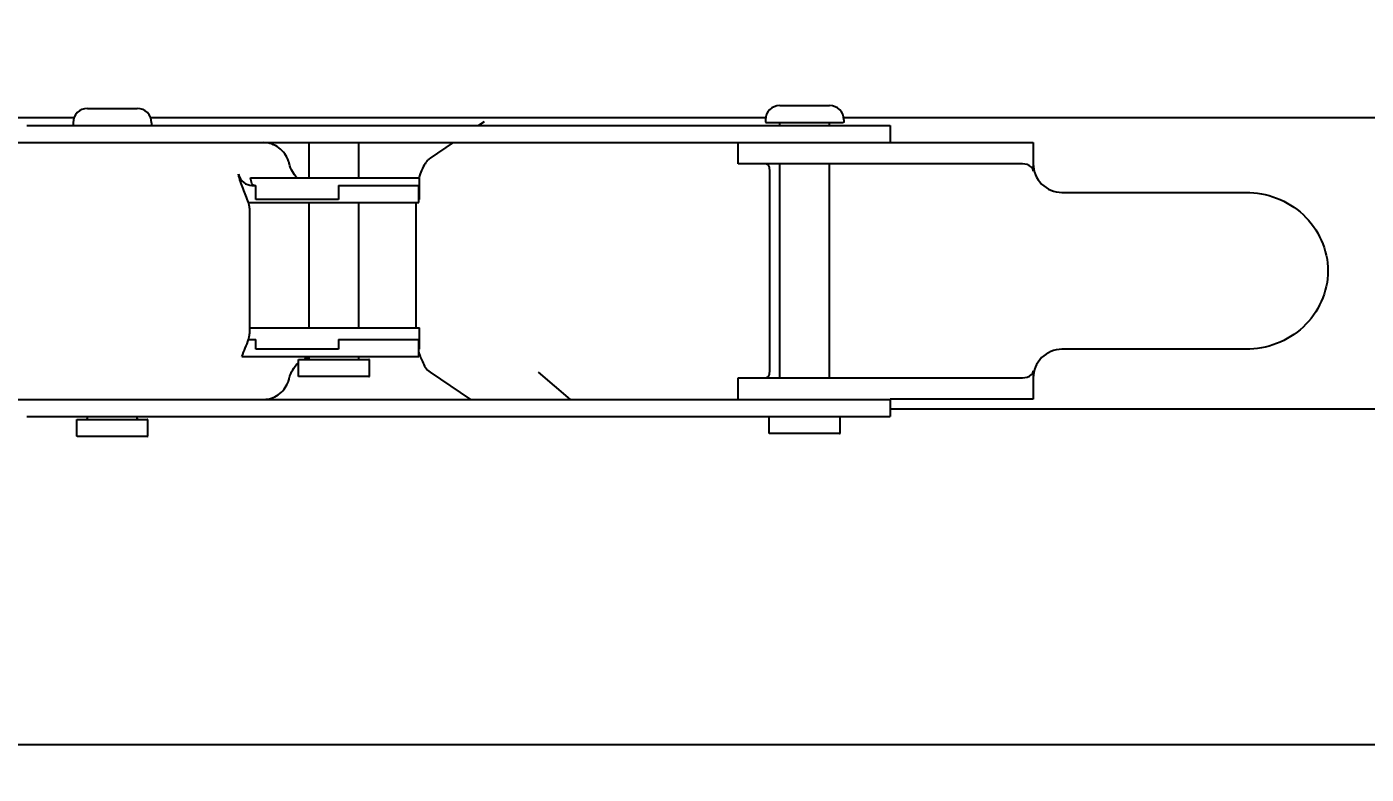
# Model space of a CAD drawing. Header units: millimetres. Extents: x 1186 to 6713, y 237 to 5598.
# Drawn here: x 1805.8 to 1899.8, y 3669 to 3721.4 of the extents above; entities that cross this region are included whole.
import ezdxf

# ---------------------------------------------------------------- set-up
doc = ezdxf.new("R2010")
doc.units = ezdxf.units.MM
doc.header["$LTSCALE"] = 384.175
doc.header["$PDMODE"] = 3
doc.header["$PDSIZE"] = 8
doc.layers.get('0').update_dxf_attribs({"linetype": 'CONTINUOUS'})
doc.layers.get('Defpoints').update_dxf_attribs({"linetype": 'CONTINUOUS'})
doc.styles.get("Standard").update_dxf_attribs({"font": 'calibri.ttf'})
doc.dimstyles.get("Standard").update_dxf_attribs({"dimtxt": 43.75, "dimasz": 43.75, "dimexe": 1.5, "dimexo": 1, "dimtad": 1, "dimdsep": 46, "dimtxsty": 'Standard', "dimblk": '_FILLED', "dimblk1": '_FILLED', "dimblk2": '_FILLED', "dimcen": 0.09, "dimazin": 2, "dimtol": 1, "dimtp": 0.01, "dimtm": 0.01, "dimtfac": 1, "dimtofl": 0, "dimtmove": 0, "dimatfit": 3, "dimldrblk": '_FILLED', "dimfxl": 1, "dimtolj": 1, "dimarcsym": 0})

# ---------------------------------------------------------------- blocks, each defined once
blk = doc.blocks.new('_FILLED')
at = {"color": 0, "linetype": 'ByBlock'}
blk.add_solid([(0, 0), (-1, 0.2143), (-1, -0.2143)], dxfattribs=at)
blk = doc.blocks.new('*D63')
at = {"color": 0, "lineweight": -2}
for p, q in [((1869.329, 4780.272), (1366.044, 4780.272)), ((1367.544, 4736.522), (1367.544, 3421.122)), ((1367.544, 2059.846), (1367.544, 3375.247)), ((1660.97, 2016.096), (1366.044, 2016.096))]:
    blk.add_line(p, q, dxfattribs=at)
at = {"layer": 'Defpoints', "color": 0}
for p in [(1870.329, 4780.272), (1367.544, 2016.096), (1661.97, 2016.096)]:
    blk.add_point(p, dxfattribs=at)
at = {"color": 0, "linetype": 'ByBlock', "lineweight": -2, "xscale": 43.75, "yscale": 43.75, "zscale": 43.75}
for p, rotation in [((1367.544, 4780.272), 90), ((1367.544, 2016.096), 270)]:
    blk.add_blockref('_FILLED', p, dxfattribs=dict(at, rotation=rotation))
at = {"color": 0, "insert": (1367.544, 3398.184), "char_height": 43.75, "attachment_point": 5}
blk.add_mtext('\\A1;\\A1;C', dxfattribs=at)

msp = doc.modelspace()

# ---------------------------------------------------------------- linework, layer by layer
at = {"color": 0, "linetype": 'Continuous'}
for p, q in [((1810.07664, 3715.6362), (1813.57664, 3715.6362)), ((1858.64462, 3715.8362), (1862.14462, 3715.8362)), ((1773.0477, 3714.9988), (1809.1537, 3714.9988)), ((1805.82664, 3714.4362), (1866.39462, 3714.4362)), ((1809.07664, 3714.6362), (1809.07664, 3714.4862)), ((1809.07664, 3714.4862), (1809.09129, 3714.45085)), ((1814.49958, 3714.9988), (1857.64462, 3714.9988)), ((1814.57664, 3714.4862), (1814.562, 3714.45085)), ((1814.57664, 3714.6362), (1814.57664, 3714.4862)), ((1837.92114, 3714.70393), (1837.52391, 3714.4362)), ((1857.64462, 3714.8362), (1857.64462, 3714.6862)), ((1857.64462, 3714.6862), (1857.65926, 3714.65085)), ((1857.65926, 3714.65085), (1857.69462, 3714.6362)), ((1863.09462, 3714.6362), (1857.69462, 3714.6362)), ((1858.62997, 3714.62156), (1858.59462, 3714.6362)), ((1858.64462, 3714.5862), (1858.62997, 3714.62156)), ((1858.64462, 3714.4362), (1858.64462, 3714.5862)), ((1862.14462, 3714.5862), (1862.15926, 3714.62156)), ((1862.14462, 3714.4362), (1862.14462, 3714.5862)), ((1862.15926, 3714.62156), (1862.19462, 3714.6362)), ((1863.12997, 3714.65085), (1863.09462, 3714.6362)), ((1863.14462, 3714.6862), (1863.12997, 3714.65085)), ((1863.14462, 3714.9988), (1973.61047, 3714.9988)), ((1863.14462, 3714.8362), (1863.14462, 3714.6862)), ((1866.39462, 3714.4362), (1866.39462, 3713.24764)), ((1754.33251, 3713.2362), (1866.15322, 3713.2362)), ((1825.62746, 3713.1862), (1825.61282, 3713.22156)), ((1825.62746, 3710.76056), (1825.62746, 3713.1862)), ((1829.12746, 3713.1862), (1829.14211, 3713.22156)), ((1829.12746, 3710.76056), (1829.12746, 3713.1862)), ((1835.7434, 3713.2362), (1834.12004, 3712.14212)), ((1855.72421, 3711.74764), (1855.72421, 3713.2362)), ((1866.15322, 3713.24764), (1876.42844, 3713.24764)), ((1876.42844, 3713.24764), (1876.42844, 3711.24764)), ((1875.66499, 3711.74764), (1855.72421, 3711.74764)), ((1858.64462, 3696.74764), (1858.64462, 3711.74764)), ((1862.14462, 3696.74764), (1862.14462, 3711.74764)), ((1821.52659, 3710.76056), (1833.37746, 3710.76056)), ((1833.37746, 3709.26056), (1833.37746, 3710.76056)), ((1857.92162, 3711.24764), (1857.92162, 3697.24764)), ((1821.62144, 3710.2362), (1821.90018, 3710.2362)), ((1821.90018, 3709.26056), (1821.90018, 3710.2362)), ((1827.69794, 3710.2362), (1827.69794, 3709.26056)), ((1827.69794, 3710.2362), (1833.33964, 3710.2362)), ((1833.33964, 3709.0362), (1833.33964, 3710.2362)), ((1878.43212, 3709.74764), (1891.36009, 3709.74764)), ((1821.37889, 3709.0362), (1833.33964, 3709.0362)), ((1821.44367, 3708.64729), (1821.44367, 3699.82511)), ((1827.69794, 3709.26056), (1821.90018, 3709.26056)), ((1825.62746, 3700.26056), (1825.62746, 3709.0362)), ((1829.12746, 3700.26056), (1829.12746, 3709.0362)), ((1833.15136, 3700.26056), (1833.15136, 3709.0362)), ((1833.37746, 3709.26056), (1833.33964, 3709.26056)), ((1821.44367, 3700.26056), (1833.37746, 3700.26056)), ((1833.37746, 3698.76056), (1833.37746, 3700.26056)), ((1821.37889, 3699.4362), (1821.90018, 3699.4362)), ((1821.90018, 3698.76056), (1821.90018, 3699.4362)), ((1827.69794, 3699.4362), (1827.69794, 3698.76056)), ((1827.69794, 3699.4362), (1833.33964, 3699.4362)), ((1833.33964, 3698.2362), (1833.33964, 3699.4362)), ((1827.69794, 3698.76056), (1821.90018, 3698.76056)), ((1833.37746, 3698.76056), (1833.33964, 3698.76056)), ((1891.36009, 3698.74764), (1878.43212, 3698.74764)), ((1820.91323, 3698.2362), (1833.33964, 3698.2362)), ((1824.87746, 3697.9862), (1824.89211, 3698.02156)), ((1824.87746, 3696.8862), (1824.87746, 3697.9862)), ((1824.89211, 3698.02156), (1824.92746, 3698.0362)), ((1824.92747, 3698.0362), (1829.82746, 3698.0362)), ((1825.61282, 3698.05085), (1825.57746, 3698.0362)), ((1825.62746, 3698.0862), (1825.61282, 3698.05085)), ((1825.62746, 3698.0862), (1825.62746, 3698.2362)), ((1829.12746, 3698.0862), (1829.12746, 3698.2362)), ((1829.12746, 3698.0862), (1829.14211, 3698.05085)), ((1829.14211, 3698.05085), (1829.17746, 3698.0362)), ((1829.86282, 3698.02156), (1829.82746, 3698.0362)), ((1829.87746, 3697.9862), (1829.86282, 3698.02156)), ((1829.87746, 3696.8862), (1829.87746, 3697.9862)), ((1824.1508, 3696.4362), (1824.14309, 3696.4362)), ((1824.89211, 3696.85085), (1824.87746, 3696.8862)), ((1824.92746, 3696.8362), (1824.89211, 3696.85085)), ((1829.82746, 3696.8362), (1824.92746, 3696.8362)), ((1829.82746, 3696.8362), (1829.86282, 3696.85085)), ((1829.86282, 3696.85085), (1829.87746, 3696.8862)), ((1834.12004, 3697.14047), (1836.94551, 3695.2362)), ((1843.97391, 3695.2362), (1841.726, 3697.14047)), ((1855.72421, 3695.24764), (1855.72421, 3696.74764)), ((1855.72421, 3696.74764), (1875.66499, 3696.74764)), ((1876.42844, 3697.24764), (1876.42844, 3695.24764)), ((1754.33251, 3695.2362), (1866.39462, 3695.2362)), ((1876.42844, 3695.24764), (1866.39462, 3695.24764)), ((1866.39462, 3695.2362), (1866.39462, 3694.0362)), ((1866.39462, 3694.57866), (1973.67263, 3694.57866)), ((1805.82664, 3694.0362), (1866.39462, 3694.0362)), ((1809.32664, 3693.7862), (1809.34129, 3693.82156)), ((1809.32664, 3692.6862), (1809.32664, 3693.7862)), ((1809.34129, 3693.82156), (1809.37664, 3693.8362)), ((1809.37664, 3693.8362), (1814.27664, 3693.8362)), ((1810.062, 3693.85085), (1810.02664, 3693.8362)), ((1810.07664, 3693.8862), (1810.062, 3693.85085)), ((1810.07664, 3693.8862), (1810.07664, 3694.0362)), ((1813.57664, 3693.8862), (1813.57664, 3694.0362)), ((1813.57664, 3693.8862), (1813.59129, 3693.85085)), ((1813.59129, 3693.85085), (1813.62664, 3693.8362)), ((1814.312, 3693.82156), (1814.27664, 3693.8362)), ((1814.32664, 3693.7862), (1814.312, 3693.82156)), ((1814.32664, 3692.6862), (1814.32664, 3693.7862)), ((1857.89462, 3693.9862), (1857.90926, 3694.02156)), ((1857.89462, 3692.8862), (1857.89462, 3693.9862)), ((1862.89462, 3693.9862), (1862.87997, 3694.02156)), ((1862.89462, 3692.8862), (1862.89462, 3693.9862)), ((1809.34129, 3692.65085), (1809.32664, 3692.6862)), ((1809.37664, 3692.6362), (1809.34129, 3692.65085)), ((1814.27664, 3692.6362), (1809.37664, 3692.6362)), ((1814.27664, 3692.6362), (1814.312, 3692.65085)), ((1814.312, 3692.65085), (1814.32664, 3692.6862)), ((1857.90926, 3692.85085), (1857.89462, 3692.8862)), ((1857.94462, 3692.8362), (1857.90926, 3692.85085)), ((1862.84462, 3692.8362), (1857.94462, 3692.8362)), ((1862.84462, 3692.8362), (1862.87997, 3692.85085)), ((1862.87997, 3692.85085), (1862.89462, 3692.8862)), ((2216.91359, 3671.00612), (1565.74414, 3671.00612))]:
    msp.add_line(p, q, dxfattribs=at)
for centre, radius, start, end in [((1810.07664, 3714.6362), 1, 90, 180), ((1813.57664, 3714.6362), 1, 0, 90), ((1858.64462, 3714.8362), 1, 90, 180), ((1862.14462, 3714.8362), 1, 0, 90), ((1839.13643, 3700.25803), 6.05404, 196.4952828, 198.4356091), ((1838.62085, 3700.08836), 5.51126, 198.4572519, 198.9982953), ((1838.46486, 3700.03479), 5.34633, 198.9996838, 199.2861102), ((1826.08398, 3696.41319), 1.82541, 112.1718594, 116.7283169), ((1826.07532, 3696.43404), 1.80283, 104.4357785, 112.1670496)]:
    msp.add_arc(centre, radius, start, end, dxfattribs=at)
for points, knots in [([(1824.18785, 3711.93758), (1824.06052, 3712.30422), (1823.59969, 3712.9705), (1822.82479, 3713.2362), (1822.45498, 3713.2362)], [0, 0, 0, 0, 0.51207286, 1, 1, 1, 1]), ([(1833.93255, 3711.9758), (1833.87224, 3711.90904), (1833.6074, 3711.55017), (1833.44782, 3711.12608), (1833.34474, 3710.7874)], [0, 0, 0, 0, 0.20263804, 1, 1, 1, 1]), ([(1857.71699, 3711.74764), (1857.78438, 3711.74764), (1857.91069, 3711.54267), (1857.92162, 3711.36845), (1857.92162, 3711.24764)], [0, 0, 0, 0, 0.35805825, 1, 1, 1, 1]), ([(1876.42844, 3711.74764), (1876.42844, 3711.23678), (1876.85802, 3710.17338), (1877.92167, 3709.74764), (1878.43212, 3709.74764)], [0, 0, 0, 0, 0.50019956, 1, 1, 1, 1]), ([(1821.37889, 3709.0362), (1821.28201, 3709.371), (1820.97775, 3710.0056), (1820.75643, 3710.67298), (1820.67648, 3711.01571)], [0, 0, 0, 0, 0.49757284, 1, 1, 1, 1]), ([(1820.67648, 3711.01571), (1820.72868, 3710.7923), (1820.98084, 3710.39422), (1821.41936, 3710.23765), (1821.62144, 3710.2362)], [0, 0, 0, 0, 0.53168841, 1, 1, 1, 1]), ([(1821.66722, 3710.29979), (1821.64782, 3710.32314), (1821.56652, 3710.4653), (1821.54136, 3710.62998), (1821.52539, 3710.76056)], [0, 0, 0, 0, 0.18748182, 1, 1, 1, 1]), ([(1891.36009, 3709.74764), (1892.7903, 3709.74764), (1895.78123, 3708.64157), (1897.76734, 3704.24771), (1895.78131, 3699.85376), (1892.79033, 3698.74764), (1891.36009, 3698.74764)], [0, 0, 0, 0, 0.24934945, 0.49999682, 0.75064425, 1, 1, 1, 1]), ([(1833.41856, 3698.26897), (1833.46453, 3698.13761), (1833.62807, 3697.72808), (1833.8656, 3697.31196), (1834.12004, 3697.14047)], [0, 0, 0, 0, 0.31203001, 1, 1, 1, 1]), ([(1878.43212, 3698.74764), (1877.92166, 3698.74764), (1876.85801, 3698.32189), (1876.42844, 3697.25849), (1876.42844, 3696.74764)], [0, 0, 0, 0, 0.49981109, 1, 1, 1, 1]), ([(1822.45498, 3695.2362), (1822.80882, 3695.2362), (1823.54829, 3695.4777), (1824.01182, 3696.09282), (1824.1508, 3696.4362)], [0, 0, 0, 0, 0.48853975, 1, 1, 1, 1]), ([(1857.92162, 3697.24764), (1857.92162, 3697.12683), (1857.9107, 3696.95261), (1857.78438, 3696.74764), (1857.71699, 3696.74764)], [0, 0, 0, 0, 0.64192085, 1, 1, 1, 1])]:
    msp.add_open_spline(points, degree=3, knots=knots, dxfattribs=at)
for points in [[(1824.24749, 3711.7362), (1824.23108, 3711.80387), (1824.21432, 3711.87265), (1824.18327, 3711.93498)], [(1824.79863, 3710.76056), (1824.53092, 3711.02103), (1824.33551, 3711.37321), (1824.24749, 3711.7362)], [(1834.12004, 3712.14212), (1834.05077, 3712.09543), (1833.98855, 3712.03779), (1833.93255, 3711.9758)], [(1876.31022, 3711.51455), (1876.15155, 3711.67922), (1875.89367, 3711.74764), (1875.66499, 3711.74764)], [(1876.42844, 3711.24764), (1876.42844, 3711.34495), (1876.37774, 3711.44448), (1876.31022, 3711.51455)], [(1821.78449, 3710.2362), (1821.74003, 3710.237), (1821.69565, 3710.2656), (1821.66722, 3710.29979)], [(1821.44367, 3708.64729), (1821.44454, 3708.77871), (1821.41542, 3708.90996), (1821.37889, 3709.0362)], [(1820.91323, 3698.2362), (1821.0613, 3698.63891), (1821.25962, 3699.02405), (1821.37889, 3699.4362)], [(1821.37889, 3699.4362), (1821.41542, 3699.56245), (1821.44454, 3699.69369), (1821.44367, 3699.82511)], [(1824.24749, 3696.7362), (1824.34256, 3697.12872), (1824.56395, 3697.51106), (1824.86805, 3697.77683)], [(1824.14309, 3696.4362), (1824.18651, 3696.53045), (1824.23152, 3696.63084), (1824.23181, 3696.73461)], [(1875.66499, 3696.74764), (1875.89372, 3696.74764), (1876.1517, 3696.81607), (1876.31034, 3696.98085)], [(1876.31034, 3696.98085), (1876.37779, 3697.05091), (1876.42844, 3697.15039), (1876.42844, 3697.24764)]]:
    msp.add_open_spline(points, degree=3, dxfattribs=at)

# ---------------------------------------------------------------- dimensions: what is measured, and where the dimension line sits
at = {"color": 0}
dim = msp.add_linear_dim(base=(1367.54403, 2016.09641), p1=(1870.32885, 4780.27166), p2=(1661.97033, 2016.09641), angle=90, text='\\A1;C', dimstyle='Standard', override={"dimtad": 0, "dimtih": 1, "dimtoh": 1, "dimdec": 4, "dimzin": 0, "dimtxsty": 'Standard', "dimcen": 62.865, "dimadec": 0, "dimazin": 0, "dimtdec": 4, "dimtzin": 0}, dxfattribs=at)
dim.commit()
dim.dimension.update_dxf_attribs({"geometry": '*D63', "text_midpoint": (1367.54403, 3398.18404)})

doc.saveas('drawing.dxf')
